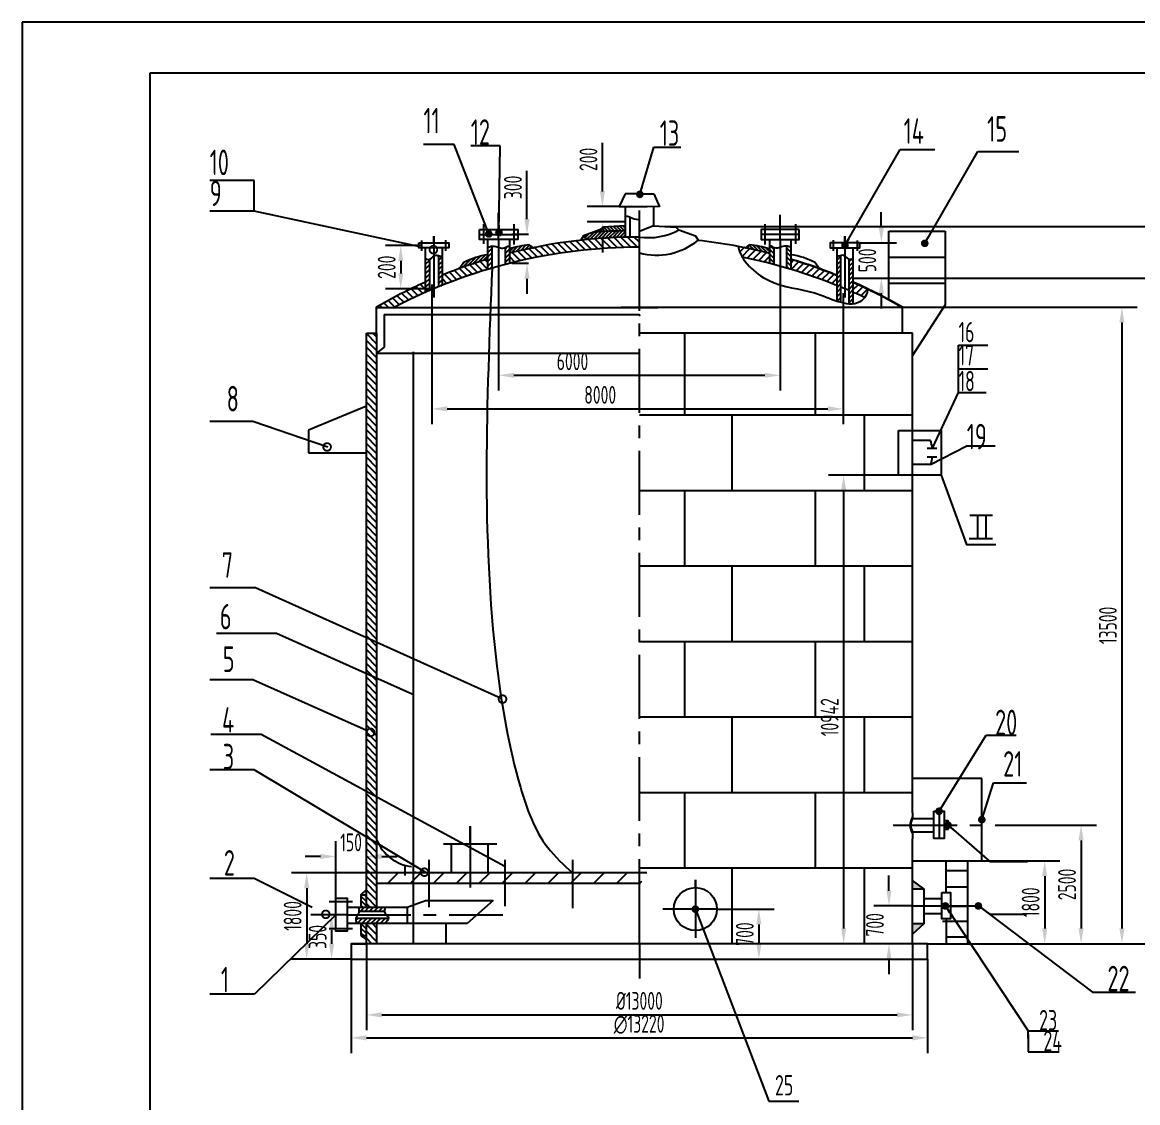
# Model space of a CAD drawing. Extents: x 0 to 594, y 0 to 420.
# Drawn here: x 0 to 218.6, y 208.2 to 420 of the extents above; entities that cross this region are included whole.
import ezdxf

# ---------------------------------------------------------------- set-up
doc = ezdxf.new("R2010")
doc.units = 0
doc.header["$LTSCALE"] = 10
doc.linetypes.add('G', pattern=[2, 1.25, -0.25, 0.25, -0.25])
doc.linetypes.add('J', pattern=[2, 1.25, -0.25, 0.25, -0.25])
doc.layers.get('0').update_dxf_attribs({"linetype": 'CONTINUOUS'})
doc.layers.get('DEFPOINTS').update_dxf_attribs({"linetype": 'CONTINUOUS'})
for name, color, linetype in [('01', 7, 'CONTINUOUS'), ('02', 1, 'CONTINUOUS'), ('05', 4, 'G'), ('06', 14, 'J'), ('08', 1, 'CONTINUOUS'), ('10', 1, 'CONTINUOUS'), ('11', 3, 'CONTINUOUS')]:
    doc.layers.add(name, color=color, linetype=linetype)
doc.styles.get("Standard").update_dxf_attribs({"font": 'isocp.shx', "width": 0.707, "bigfont": 'intecad.shx'})
doc.dimstyles.new('INTE', dxfattribs={"dimtxt": 3.5, "dimasz": 3, "dimexe": 3, "dimexo": 0, "dimgap": 1, "dimtad": 2, "dimdec": 1, "dimdsep": 46, "dimlunit": 6, "dimtxsty": 'Standard', "dimcen": 0, "dimclrd": 1, "dimclre": 1, "dimclrt": 3, "dimaunit": 1, "dimadec": 0, "dimazin": 0, "dimtfac": 1, "dimtdec": 4, "dimtofl": 0, "dimtmove": 0, "dimatfit": 1, "dimfxl": 0, "dimtzin": 0, "dimarcsym": 0})
doc.dimstyles.new('INTE$0', dxfattribs={"dimtxt": 3.5, "dimasz": 3, "dimexe": 3, "dimexo": 0, "dimgap": 1, "dimtad": 1, "dimdec": 1, "dimdsep": 46, "dimlunit": 6, "dimtxsty": 'Standard', "dimcen": 0, "dimclrd": 1, "dimclre": 1, "dimclrt": 3, "dimaunit": 1, "dimadec": 0, "dimazin": 0, "dimtfac": 1, "dimtdec": 4, "dimtofl": 0, "dimtmove": 0, "dimatfit": 1, "dimfxl": 0, "dimtzin": 0, "dimarcsym": 0})
doc.dimstyles.new('INTE$7', dxfattribs={"dimtxt": 3.5, "dimasz": 1.5, "dimexe": 3, "dimexo": 0, "dimgap": 1, "dimtad": 2, "dimtoh": 1, "dimdec": 1, "dimdsep": 46, "dimlunit": 6, "dimtxsty": 'Standard', "dimblk1": 'DOT', "dimblk2": 'DOT', "dimsah": 1, "dimcen": 0, "dimclrd": 1, "dimclre": 1, "dimclrt": 3, "dimaunit": 1, "dimadec": 0, "dimazin": 0, "dimtfac": 1, "dimtdec": 4, "dimtmove": 0, "dimatfit": 1, "dimldrblk": 'DOT', "dimfxl": 0, "dimtzin": 0, "dimarcsym": 0})
pattern_1 = [(135, (0, -10), (-0.6735192, -0.6735192), [])]
pattern_2 = [(45, (0, -10), (-0.3367596, 0.3367596), [])]
pattern_3 = [(45, (0, -10), (-0.4490128, 0.4490128), [])]

# ---------------------------------------------------------------- blocks, each defined once
blk = doc.blocks.new('*U1')
at = {"layer": '01'}
for points in [[(584, 410), (25, 410)], [(25, 410), (25, 10)]]:
    blk.add_lwpolyline(points, dxfattribs=at)
at = {"layer": '02'}
for points in [[(594, 420), (0, 420)], [(0, 420), (0, 0)]]:
    blk.add_lwpolyline(points, dxfattribs=at)
blk = doc.blocks.new('*D2')
at = {"layer": '01', "color": 1, "lineweight": -2}
for p, q in [((171.71, 331.24), (157.99, 331.24)), ((160.99, 242.37), (160.99, 328.24)), ((174.45, 239.37), (157.99, 239.37))]:
    blk.add_line(p, q, dxfattribs=at)
at = {"layer": '01', "color": 1}
for points in [[(160.49, 328.24), (161.49, 328.24), (160.99, 331.24)], [(160.49, 242.37), (161.49, 242.37), (160.99, 239.37)]]:
    blk.add_solid(points, dxfattribs=at)
at = {"layer": 'DEFPOINTS', "color": 0}
for p in [(160.99, 331.24), (171.71, 331.24), (174.45, 239.37)]:
    blk.add_point(p, dxfattribs=at)
at = {"layer": '01', "color": 3, "insert": (158.24, 283.77), "char_height": 3.5, "attachment_point": 5, "rotation": 90}
blk.add_mtext('10942', dxfattribs=at)
blk = doc.blocks.new('*D3')
at = {"color": 1, "linetype": 'ByBlock'}
for p, q in [((169.87, 249.77), (169.87, 252.77)), ((172.31, 246.77), (166.87, 246.77)), ((174.45, 239.37), (166.87, 239.37)), ((169.87, 236.37), (169.87, 233.37))]:
    blk.add_line(p, q, dxfattribs=at)
for points in [[(169.37, 249.77), (170.37, 249.77), (169.87, 246.77)], [(169.37, 236.37), (170.37, 236.37), (169.87, 239.37)]]:
    blk.add_solid(points, dxfattribs=at)
at = {"layer": 'DEFPOINTS', "color": 0, "linetype": 'ByBlock'}
for p in [(172.31, 246.77), (169.87, 239.37), (174.45, 239.37)]:
    blk.add_point(p, dxfattribs=at)
at = {"color": 3, "linetype": 'ByBlock', "insert": (167.12, 243.07), "char_height": 3.5, "attachment_point": 5, "rotation": 90}
blk.add_mtext('700', dxfattribs=at)
blk = doc.blocks.new('*D4')
at = {"color": 1, "linetype": 'ByBlock'}
for p, q in [((69.45, 253.25), (52.74, 253.25)), ((55.74, 250.25), (55.74, 239.37)), ((64.45, 236.37), (52.74, 236.37))]:
    blk.add_line(p, q, dxfattribs=at)
for points in [[(55.24, 250.25), (56.24, 250.25), (55.74, 253.25)], [(55.24, 239.37), (56.24, 239.37), (55.74, 236.37)]]:
    blk.add_solid(points, dxfattribs=at)
at = {"layer": 'DEFPOINTS', "color": 0, "linetype": 'ByBlock'}
for p in [(69.45, 253.25), (55.74, 236.37), (64.45, 236.37)]:
    blk.add_point(p, dxfattribs=at)
at = {"color": 3, "linetype": 'ByBlock', "insert": (52.99, 244.81), "char_height": 3.5, "attachment_point": 5, "rotation": 90}
blk.add_mtext('1800', dxfattribs=at)
blk = doc.blocks.new('*D5')
at = {"color": 1, "linetype": 'ByBlock'}
for p, q in [((61.42, 248.3), (61.42, 259.48)), ((67.45, 248.97), (67.45, 259.48)), ((58.42, 256.48), (55.42, 256.48)), ((70.45, 256.48), (73.45, 256.48))]:
    blk.add_line(p, q, dxfattribs=at)
for points in [[(58.42, 256.98), (58.42, 255.98), (61.42, 256.48)], [(70.45, 256.98), (70.45, 255.98), (67.45, 256.48)]]:
    blk.add_solid(points, dxfattribs=at)
at = {"layer": 'DEFPOINTS', "color": 0, "linetype": 'ByBlock'}
for p in [(61.42, 256.48), (61.42, 248.3), (67.45, 248.97)]:
    blk.add_point(p, dxfattribs=at)
at = {"color": 3, "linetype": 'ByBlock', "insert": (64.44, 259.23), "char_height": 3.5, "attachment_point": 5}
blk.add_mtext('150', dxfattribs=at)
blk = doc.blocks.new('*D6')
at = {"color": 1, "linetype": 'ByBlock'}
for p, q in [((113.71, 386.86), (113.71, 396.38)), ((117.01, 383.86), (110.71, 383.86)), ((118.19, 380.86), (110.71, 380.86)), ((113.71, 377.86), (113.71, 374.86))]:
    blk.add_line(p, q, dxfattribs=at)
for points in [[(113.21, 386.86), (114.21, 386.86), (113.71, 383.86)], [(113.21, 377.86), (114.21, 377.86), (113.71, 380.86)]]:
    blk.add_solid(points, dxfattribs=at)
at = {"layer": 'DEFPOINTS', "color": 0, "linetype": 'ByBlock'}
for p in [(113.71, 383.86), (117.01, 383.86), (118.19, 380.86)]:
    blk.add_point(p, dxfattribs=at)
at = {"color": 3, "linetype": 'ByBlock', "insert": (110.96, 393.12), "char_height": 3.5, "attachment_point": 5, "rotation": 90}
blk.add_mtext('200', dxfattribs=at)
blk = doc.blocks.new('*D7')
at = {"color": 1, "linetype": 'ByBlock'}
for p, q in [((78.27, 376.23), (71.17, 376.23)), ((74.17, 373.23), (74.17, 370.76)), ((80.66, 367.76), (71.17, 367.76))]:
    blk.add_line(p, q, dxfattribs=at)
for points in [[(73.67, 373.23), (74.67, 373.23), (74.17, 376.23)], [(73.67, 370.76), (74.67, 370.76), (74.17, 367.76)]]:
    blk.add_solid(points, dxfattribs=at)
at = {"layer": 'DEFPOINTS', "color": 0, "linetype": 'ByBlock'}
for p in [(78.27, 376.23), (74.17, 367.76), (80.66, 367.76)]:
    blk.add_point(p, dxfattribs=at)
at = {"color": 3, "linetype": 'ByBlock', "insert": (71.42, 371.99), "char_height": 3.5, "attachment_point": 5, "rotation": 90}
blk.add_mtext('200', dxfattribs=at)
blk = doc.blocks.new('_DOT')
at = {"color": 0, "linetype": 'ByBlock'}
blk.add_line((-0.5, 0), (-1, 0), dxfattribs=at)
at = {"color": 0, "linetype": 'ByBlock', "const_width": 0.5}
blk.add_lwpolyline([(-0.25, 0, 1), (0.25, 0, 1)], format="xyb", close=True, dxfattribs=at)
blk = doc.blocks.new('_DOTSMALL')
at = {"color": 0, "linetype": 'ByBlock', "const_width": 0.5}
blk.add_lwpolyline([(-0.0625, 0, 1), (0.0625, 0, 1)], format="xyb", close=True, dxfattribs=at)
blk = doc.blocks.new('*D18')
at = {"color": 1, "linetype": 'ByBlock'}
for p, q in [((98.92, 381.41), (98.92, 390.87)), ((99.22, 378.41), (95.92, 378.41)), ((99.22, 372.74), (95.92, 372.74)), ((98.92, 369.74), (98.92, 366.74))]:
    blk.add_line(p, q, dxfattribs=at)
for points in [[(98.42, 381.41), (99.42, 381.41), (98.92, 378.41)], [(98.42, 369.74), (99.42, 369.74), (98.92, 372.74)]]:
    blk.add_solid(points, dxfattribs=at)
at = {"layer": 'DEFPOINTS', "color": 0, "linetype": 'ByBlock'}
for p in [(98.92, 378.41), (99.22, 378.41), (99.22, 372.74)]:
    blk.add_point(p, dxfattribs=at)
at = {"color": 3, "linetype": 'ByBlock', "insert": (96.17, 387.64), "char_height": 3.5, "attachment_point": 5, "rotation": 90}
blk.add_mtext('300', dxfattribs=at)
blk = doc.blocks.new('*D19')
at = {"color": 1, "linetype": 'ByBlock'}
for p, q in [((168.37, 379.79), (168.37, 382.79)), ((164.18, 376.79), (171.37, 376.79)), ((162.87, 369.87), (171.37, 369.87)), ((168.37, 366.87), (168.37, 363.87))]:
    blk.add_line(p, q, dxfattribs=at)
for points in [[(167.87, 379.79), (168.87, 379.79), (168.37, 376.79)], [(167.87, 366.87), (168.87, 366.87), (168.37, 369.87)]]:
    blk.add_solid(points, dxfattribs=at)
at = {"layer": 'DEFPOINTS', "color": 0, "linetype": 'ByBlock'}
for p in [(164.18, 376.79), (162.87, 369.87), (168.37, 369.87)]:
    blk.add_point(p, dxfattribs=at)
at = {"color": 3, "linetype": 'ByBlock', "insert": (165.62, 373.33), "char_height": 3.5, "attachment_point": 5, "rotation": 90}
blk.add_mtext('500', dxfattribs=at)
blk = doc.blocks.new('*D20')
at = {"layer": '08', "color": 1, "lineweight": -2}
for p, q in [((93.36, 372.18), (93.36, 347.8)), ((148.55, 372.12), (148.55, 347.8)), ((96.36, 350.8), (145.55, 350.8))]:
    blk.add_line(p, q, dxfattribs=at)
at = {"layer": '08', "color": 1}
for points in [[(96.36, 351.3), (96.36, 350.3), (93.36, 350.8)], [(145.55, 351.3), (145.55, 350.3), (148.55, 350.8)]]:
    blk.add_solid(points, dxfattribs=at)
at = {"layer": 'DEFPOINTS', "color": 0}
for p in [(93.36, 372.18), (148.55, 372.12), (148.55, 350.8)]:
    blk.add_point(p, dxfattribs=at)
at = {"layer": '08', "color": 3, "insert": (107.84, 353.55), "char_height": 3.5, "attachment_point": 5}
blk.add_mtext('6000   ', dxfattribs=at)
blk = doc.blocks.new('*D21')
at = {"layer": '08', "color": 1, "lineweight": -2}
for p, q in [((80.29, 368.58), (80.29, 341.22)), ((160.88, 366.88), (160.88, 341.22)), ((83.29, 344.22), (157.88, 344.22))]:
    blk.add_line(p, q, dxfattribs=at)
at = {"layer": '08', "color": 1}
for points in [[(83.29, 344.72), (83.29, 343.72), (80.29, 344.22)], [(157.88, 344.72), (157.88, 343.72), (160.88, 344.22)]]:
    blk.add_solid(points, dxfattribs=at)
at = {"layer": 'DEFPOINTS', "color": 0}
for p in [(80.29, 368.58), (160.88, 366.88), (160.88, 344.22)]:
    blk.add_point(p, dxfattribs=at)
at = {"layer": '08', "color": 3, "insert": (113.27, 346.97), "char_height": 3.5, "attachment_point": 5}
blk.add_mtext('8000', dxfattribs=at)
blk = doc.blocks.new('*D22')
at = {"color": 1, "linetype": 'ByBlock'}
for p, q in [((137.55, 246.15), (147.37, 246.15)), ((144.37, 243.15), (144.37, 239.37)), ((137.55, 236.37), (147.37, 236.37))]:
    blk.add_line(p, q, dxfattribs=at)
for points in [[(143.87, 243.15), (144.87, 243.15), (144.37, 246.15)], [(143.87, 239.37), (144.87, 239.37), (144.37, 236.37)]]:
    blk.add_solid(points, dxfattribs=at)
at = {"layer": 'DEFPOINTS', "color": 0, "linetype": 'ByBlock'}
for p in [(137.55, 246.15), (137.55, 236.37), (144.37, 236.37)]:
    blk.add_point(p, dxfattribs=at)
at = {"color": 3, "linetype": 'ByBlock', "insert": (141.62, 241.26), "char_height": 3.5, "attachment_point": 5, "rotation": 90}
blk.add_mtext('700', dxfattribs=at)
blk = doc.blocks.new('*D23')
at = {"color": 1, "linetype": 'ByBlock'}
for p, q in [((188.07, 255.61), (203.39, 255.61)), ((200.39, 252.61), (200.39, 242.37)), ((188.07, 239.37), (203.39, 239.37))]:
    blk.add_line(p, q, dxfattribs=at)
for points in [[(199.89, 252.61), (200.89, 252.61), (200.39, 255.61)], [(199.89, 242.37), (200.89, 242.37), (200.39, 239.37)]]:
    blk.add_solid(points, dxfattribs=at)
at = {"layer": 'DEFPOINTS', "color": 0, "linetype": 'ByBlock'}
for p in [(188.07, 255.61), (188.07, 239.37), (200.39, 239.37)]:
    blk.add_point(p, dxfattribs=at)
at = {"color": 3, "linetype": 'ByBlock', "insert": (197.64, 247.49), "char_height": 3.5, "attachment_point": 5, "rotation": 90}
blk.add_mtext('1800', dxfattribs=at)
blk = doc.blocks.new('*D24')
at = {"color": 1, "linetype": 'ByBlock'}
for p, q in [((192.16, 262.61), (210.52, 262.61)), ((207.52, 259.61), (207.52, 242.37)), ((199.89, 239.37), (210.52, 239.37))]:
    blk.add_line(p, q, dxfattribs=at)
for points in [[(207.02, 259.61), (208.02, 259.61), (207.52, 262.61)], [(207.02, 242.37), (208.02, 242.37), (207.52, 239.37)]]:
    blk.add_solid(points, dxfattribs=at)
at = {"layer": 'DEFPOINTS', "color": 0, "linetype": 'ByBlock'}
for p in [(192.16, 262.61), (199.89, 239.37), (207.52, 239.37)]:
    blk.add_point(p, dxfattribs=at)
at = {"color": 3, "linetype": 'ByBlock', "insert": (204.77, 250.99), "char_height": 3.5, "attachment_point": 5, "rotation": 90}
blk.add_mtext('2500', dxfattribs=at)
blk = doc.blocks.new('*D25')
at = {"layer": '08', "color": 1, "lineweight": -2}
for p, q in [((125.92, 379.97), (235.8, 379.97)), ((232.8, 376.97), (232.8, 242.37)), ((210.27, 239.37), (235.8, 239.37))]:
    blk.add_line(p, q, dxfattribs=at)
at = {"layer": '08', "color": 1}
for points in [[(232.3, 376.97), (233.3, 376.97), (232.8, 379.97)], [(232.3, 242.37), (233.3, 242.37), (232.8, 239.37)]]:
    blk.add_solid(points, dxfattribs=at)
at = {"layer": 'DEFPOINTS', "color": 0}
for p in [(125.92, 379.97), (210.27, 239.37), (232.8, 239.37)]:
    blk.add_point(p, dxfattribs=at)
at = {"layer": '08', "color": 3, "insert": (230.05, 309.67), "char_height": 3.5, "attachment_point": 5, "rotation": 90}
blk.add_mtext('14050', dxfattribs=at)
blk = doc.blocks.new('*D26')
at = {"layer": '08', "color": 1, "lineweight": -2}
for p, q in [((168.37, 369.87), (227.71, 369.87)), ((224.71, 366.87), (224.71, 242.37)), ((207.52, 239.37), (227.71, 239.37))]:
    blk.add_line(p, q, dxfattribs=at)
at = {"layer": '08', "color": 1}
for points in [[(224.21, 366.87), (225.21, 366.87), (224.71, 369.87)], [(224.21, 242.37), (225.21, 242.37), (224.71, 239.37)]]:
    blk.add_solid(points, dxfattribs=at)
at = {"layer": 'DEFPOINTS', "color": 0}
for p in [(168.37, 369.87), (207.52, 239.37), (224.71, 239.37)]:
    blk.add_point(p, dxfattribs=at)
at = {"layer": '08', "color": 3, "insert": (221.96, 304.62), "char_height": 3.5, "attachment_point": 5, "rotation": 90}
blk.add_mtext('13870', dxfattribs=at)
blk = doc.blocks.new('*D27')
at = {"color": 1, "linetype": 'ByBlock'}
for p, q in [((61.42, 245.03), (57.63, 245.03)), ((60.63, 242.03), (60.63, 239.37)), ((61.42, 236.37), (57.63, 236.37))]:
    blk.add_line(p, q, dxfattribs=at)
for points in [[(60.13, 242.03), (61.13, 242.03), (60.63, 245.03)], [(60.13, 239.37), (61.13, 239.37), (60.63, 236.37)]]:
    blk.add_solid(points, dxfattribs=at)
at = {"layer": 'DEFPOINTS', "color": 0, "linetype": 'ByBlock'}
for p in [(61.42, 245.03), (60.63, 236.37), (61.42, 236.37)]:
    blk.add_point(p, dxfattribs=at)
at = {"color": 3, "linetype": 'ByBlock', "insert": (57.88, 240.7), "char_height": 3.5, "attachment_point": 5, "rotation": 90}
blk.add_mtext('350', dxfattribs=at)

msp = doc.modelspace()

# ---------------------------------------------------------------- hatches: boundary and pattern name
at = {"layer": '01'}
h = msp.add_hatch(dxfattribs=at)
h.set_pattern_fill('U', color=256, scale=3, angle=45, style=0, pattern_type=0)
h.set_pattern_definition([(45, (0, -10), (-2.12132, 2.12132), [])])
h.paths.add_polyline_path([(113.2, 379.31), (111.74, 378.79, -0.011739), (113.99, 378.99), (113.7, 379.75)])
h.paths.add_polyline_path([(110.03, 378.19), (109.99, 378.17), (109.48, 377.28, -0.002606), (110.55, 377.39)])
h = msp.add_hatch(color=256, dxfattribs=at)
h.paths.add_polyline_path([(113.7, 379.75), (113.2, 379.31), (111.74, 378.79, -0.011739), (113.99, 378.99)])
h.paths.add_polyline_path([(110.03, 378.19), (109.99, 378.17), (109.48, 377.28, -0.002606), (110.55, 377.39)])
h = msp.add_hatch(color=256, dxfattribs=at)
h.paths.add_polyline_path([(176.73, 250.16), (174.45, 251.78), (174.45, 250.16)])
h.paths.add_polyline_path([(176.73, 243.3), (174.45, 243.3), (174.45, 241.26)])
h = msp.add_hatch(color=256, dxfattribs=at)
h.paths.add_polyline_path([(67.45, 250), (66.37, 248.97), (67.45, 248.97)])
h.paths.add_polyline_path([(67.45, 247.67), (67.45, 246.53), (68.53, 246.53)])
h.paths.add_polyline_path([(68.4, 243.32), (67.45, 243.32), (67.45, 242.27)])
h.paths.add_polyline_path([(67.45, 240.99), (66.37, 240.99), (67.45, 240.25)])
at = {"layer": '02'}
h = msp.add_hatch(dxfattribs=at)
h.set_pattern_fill('ANSI31', color=256, scale=0.15, style=0)
h.set_pattern_definition(pattern_2)
h.paths.add_polyline_path([(110.03, 378.19), (110.55, 377.39, -0.018538), (118.19, 377.87), (118.19, 379.08, 0.033591), (111.74, 378.79)])
h.paths.add_polyline_path([(86.52, 372.94), (85.69, 371.73, -0.014161), (91.24, 373.57), (91.24, 374.45, 0.072825)])
h = msp.add_hatch(dxfattribs=at)
h.set_pattern_fill('ANSI31', color=256, scale=0.15, angle=90, style=0)
h.set_pattern_definition([(135, (0, -10), (-0.3367596, -0.3367596), [])])
h.paths.add_polyline_path([(113.78, 379.82), (113.7, 379.75), (113.99, 378.99, -0.021844), (118.19, 379.08), (118.19, 380.12)])
h = msp.add_hatch(dxfattribs=at)
h.set_pattern_fill('ANSI31', color=256, scale=0.3, angle=90, style=0)
h.set_pattern_definition(pattern_1)
h.paths.add_polyline_path([(95.47, 374.74), (95.47, 372.74, -0.06243), (120.95, 375.91), (120.95, 377.9, -0.000269), (120.94, 377.91, 0.062398)])
h.paths.add_polyline_path([(82.29, 370.43), (82.29, 368.43, -0.022984), (91.24, 371.57), (91.24, 373.57, 0.022984)])
h.paths.add_polyline_path([(79.03, 367.06), (79.03, 369.06, 0.026028), (69.45, 364.2), (69.45, 364.09), (72.89, 364.09, -0.016536)])
h = msp.add_hatch(dxfattribs=at)
h.set_pattern_fill('ANSI31', color=256, scale=0.2, style=0)
h.set_pattern_definition(pattern_3)
edge = h.paths.add_edge_path()
edge.add_spline(control_points=[(79.86, 373.54), (79.76, 373.5), (79.51, 373.47), (79.2, 373.6), (79.03, 373.69)], knot_values=[1.402726, 1.402726, 1.402726, 1.402726, 1.722307, 2.106602, 2.106602, 2.106602, 2.106602], degree=3, periodic=0)
edge.add_line((79.03, 373.69), (79.03, 367.06))
edge.add_arc((120.85, 272.68), 103.23, 113.399, 113.8997, ccw=False)
edge.add_line((79.86, 367.42), (79.86, 373.54))
edge = h.paths.add_edge_path()
edge.add_arc((120.85, 272.68), 103.23, 111.938, 112.3816, ccw=False)
edge.add_line((82.29, 368.43), (82.29, 374.15))
edge.add_spline(control_points=[(82.29, 374.15), (82.19, 374.15), (81.94, 374.18), (81.69, 374.24), (81.55, 374.27)], knot_values=[4.043234, 4.043234, 4.043234, 4.043234, 4.335327, 4.755927, 4.755927, 4.755927, 4.755927], degree=3, periodic=0)
edge.add_line((81.55, 374.27), (81.55, 368.13))
edge = h.paths.add_edge_path()
edge.add_arc((120.85, 272.68), 103.23, 106.1794, 106.6714, ccw=False)
edge.add_line((92.09, 371.82), (92.09, 376.11))
edge.add_spline(control_points=[(92.09, 376.11), (92.03, 376.1), (91.76, 376.07), (91.46, 375.97), (91.24, 375.93)], knot_values=[0.81174, 0.81174, 0.81174, 0.81174, 0.988137, 1.569133, 1.569133, 1.569133, 1.569133], degree=3, periodic=0)
edge.add_line((91.24, 375.93), (91.24, 371.57))
edge = h.paths.add_edge_path()
edge.add_arc((120.85, 272.68), 103.23, 104.2343, 104.7212, ccw=False)
edge.add_line((95.47, 372.74), (95.47, 376.12))
edge.add_spline(control_points=[(95.47, 376.12), (95.36, 376.12), (95.06, 376.1), (94.79, 375.95), (94.62, 375.87)], knot_values=[4.185908, 4.185908, 4.185908, 4.185908, 4.537247, 5.081587, 5.081587, 5.081587, 5.081587], degree=3, periodic=0)
edge.add_line((94.62, 375.87), (94.62, 372.52))
h = msp.add_hatch(dxfattribs=at)
h.set_pattern_fill('ANSI31', color=256, scale=0.15, style=0)
h.set_pattern_definition(pattern_2)
h.paths.add_polyline_path([(95.47, 375.6), (95.47, 374.74, -0.01152), (100.11, 375.8), (99.36, 376.36, 0.052549)])
h = msp.add_hatch(dxfattribs=at)
h.set_pattern_fill('ANSI31', color=256, scale=0.15, style=0)
h.set_pattern_definition([(135, (241.9065, -10), (0.3367596, 0.3367596), [])])
h.paths.add_polyline_path([(142.54, 376.36), (141.8, 375.8, -0.01152), (146.43, 374.74), (146.43, 375.6, 0.052549)])
h = msp.add_hatch(dxfattribs=at)
h.set_pattern_fill('ANSI31', color=256, scale=0.2, style=0)
edge = h.paths.add_edge_path()
edge.add_line((160.36, 374.18), (160.28, 374.26))
edge.add_spline(control_points=[(160.28, 374.26), (160.16, 374.23), (159.94, 374.18), (159.72, 374.15), (159.62, 374.15)], knot_values=[4.115689, 4.115689, 4.115689, 4.115689, 4.463834, 4.755927, 4.755927, 4.755927, 4.755927], degree=3, periodic=0)
edge.add_line((159.62, 374.15), (159.62, 365.38))
edge.add_spline(control_points=[(159.62, 365.38), (159.72, 365.35), (159.97, 365.27), (160.22, 365.19), (160.36, 365.15)], knot_values=[24.256368, 24.256368, 24.256368, 24.256368, 24.578671, 25.000027, 25.000027, 25.000027, 25.000027], degree=3, periodic=0)
edge.add_line((160.36, 365.15), (160.36, 374.18))
edge = h.paths.add_edge_path()
edge.add_line((162.87, 373.46), (162.72, 373.62))
edge.add_spline(control_points=[(162.87, 373.69), (162.7, 373.6), (162.39, 373.47), (162.15, 373.5), (162.05, 373.54)], knot_values=[1.402726, 1.402726, 1.402726, 1.402726, 1.787021, 2.106602, 2.106602, 2.106602, 2.106602], degree=3, periodic=0)
edge.add_line((162.05, 373.54), (162.05, 364.83))
edge.add_spline(control_points=[(162.05, 364.83), (162.33, 364.82), (162.6, 364.82), (162.87, 364.85)], knot_values=[26.65685, 26.65685, 26.65685, 26.65685, 27.474188, 27.474188, 27.474188, 27.474188], degree=3, periodic=0)
edge.add_line((162.87, 364.85), (162.87, 373.46))
h = msp.add_hatch(dxfattribs=at)
h.set_pattern_fill('ANSI31', color=256, scale=0.3, angle=90, style=0)
h.set_pattern_definition(pattern_1)
h.paths.add_polyline_path([(69.45, 359.09), (67.45, 359.09), (67.45, 246.53), (69.45, 246.53)])
h.paths.add_polyline_path([(69.45, 243.32), (67.45, 243.32), (67.45, 239.37), (69.45, 239.37)])
h = msp.add_hatch(dxfattribs=at)
h.set_pattern_fill('ANSI31', color=256, style=0)
edge = h.paths.add_edge_path()
edge.add_line((122.42, 253.25), (69.45, 253.25))
edge.add_line((69.7, 251.22), (121.16, 251.22))
h = msp.add_hatch(dxfattribs=at)
h.set_pattern_fill('ANSI31', color=256, scale=0.2, angle=90, style=0)
h.set_pattern_definition([(135, (0, -10), (-0.4490128, -0.4490128), [])])
h.paths.add_polyline_path([(67.45, 243.32), (66.37, 243.32), (66.37, 240.99), (67.45, 240.99)])
h.paths.add_polyline_path([(66.37, 246.53), (67.45, 246.53), (67.45, 248.97), (66.37, 248.97)])
h = msp.add_hatch(dxfattribs=at)
h.set_pattern_fill('ANSI31', color=256, scale=0.2, style=0)
h.set_pattern_definition(pattern_3)
edge = h.paths.add_edge_path()
edge.add_spline(control_points=[(71, 245.76), (70.99, 246), (71.06, 246.27), (71.15, 246.53)], knot_values=[1.409907, 1.409907, 1.409907, 1.409907, 2.180031, 2.180031, 2.180031, 2.180031], degree=3, periodic=0)
edge.add_line((71.15, 246.53), (65.86, 246.53))
edge.add_spline(control_points=[(65.86, 246.53), (65.94, 246.27), (65.98, 246.01), (65.96, 245.76)], knot_values=[1.177139, 1.177139, 1.177139, 1.177139, 1.971005, 1.971005, 1.971005, 1.971005], degree=3, periodic=0)
edge.add_line((65.96, 245.76), (71, 245.76))
edge = h.paths.add_edge_path()
edge.add_spline(control_points=[(71.16, 243.32), (71.27, 243.64), (71.71, 244), (71.79, 244.32)], knot_values=[3.907525, 3.907525, 3.907525, 3.907525, 5.033477, 5.033477, 5.033477, 5.033477], degree=3, periodic=0)
edge.add_line((71.79, 244.32), (65.38, 244.32))
edge.add_spline(control_points=[(65.38, 244.32), (65.34, 244), (65.41, 243.65), (65.53, 243.32)], knot_values=[3.584656, 3.584656, 3.584656, 3.584656, 4.562081, 4.562081, 4.562081, 4.562081], degree=3, periodic=0)
edge.add_line((65.53, 243.32), (71.16, 243.32))

# ---------------------------------------------------------------- linework, layer by layer
at = {"color": 1}
for p, q in [((183.51, 347.41), (183.51, 356.74)), ((178.42, 336.53), (183.51, 347.41))]:
    msp.add_line(p, q, dxfattribs=at)
msp.add_line((75.46, 246.53), (75.46, 243.32))
at = {"color": 0, "linetype": 'ByBlock'}
msp.add_line((197.17, 221.55), (197.17, 220.8), dxfattribs=at)
at = {"color": 1}
for points in [[(178.04, 333.29), (185.12, 336.99), (190.7, 336.99)], [(180.09, 331.24), (185.07, 317.66), (190.79, 317.66)]]:
    msp.add_lwpolyline(points, dxfattribs=at)
msp.add_open_spline([(118.19, 381.98), (118.65, 382.16), (119.56, 381.48), (120.52, 381.31), (120.95, 381.39)], degree=3, knots=[0, 0, 0, 0, 1.471646, 2.826501, 2.826501, 2.826501, 2.826501])
msp.add_spline([(92.09, 371.82), (93.02, 293.81), (97.62, 270.09), (102.98, 258.23), (107.86, 253.25)], degree=3)
at = {"layer": '01'}
for p, q in [((118.15, 386.38), (117.01, 383.86)), ((120.95, 386.38), (118.15, 386.38)), ((120.95, 386.38), (123.76, 386.37)), ((123.76, 386.37), (124.89, 383.84)), ((117.01, 383.86), (122.49, 383.86)), ((118.19, 383.85), (118.19, 377.87)), ((124.89, 383.84), (119.41, 383.86)), ((123.72, 383.85), (123.72, 380.12)), ((119.1, 381.84), (119.1, 377.89)), ((89.61, 378.41), (97.1, 378.41)), ((113.2, 379.31), (109.99, 378.17)), ((113.78, 379.82), (113.2, 379.31)), ((113.7, 379.75), (113.99, 378.99)), ((118.19, 380.12), (113.78, 379.82)), ((123.72, 380.12), (120.95, 378.99)), ((123.72, 380.12), (128.12, 379.82)), ((123.72, 380.12), (128.12, 379.82)), ((128.12, 379.82), (128.71, 379.31)), ((128.12, 379.82), (128.71, 379.31)), ((128.71, 379.31), (131.92, 378.17)), ((128.71, 379.31), (131.92, 378.17)), ((152.29, 378.41), (144.81, 378.41)), ((169.87, 365.46), (169.87, 379.08)), ((169.87, 379.08), (180.86, 379.08)), ((180.86, 379.08), (180.86, 364.59)), ((109.99, 378.17), (109.47, 377.26)), ((110.03, 378.19), (110.55, 377.39)), ((131.92, 378.17), (132.44, 377.26)), ((131.92, 378.17), (132.44, 377.26)), ((140.3, 376.02), (140.36, 376.08)), ((150.67, 375.79), (150.49, 375.97)), ((160.36, 374.18), (160.28, 374.26)), ((169.87, 373.95), (180.86, 373.95)), ((86.52, 372.94), (85.69, 371.73)), ((150.67, 372.92), (151.17, 373.42)), ((155.38, 372.94), (156.22, 371.73)), ((162.87, 373.46), (162.72, 373.62)), ((162.87, 368.96), (162.94, 369.03)), ((169.87, 368.83), (180.86, 368.83)), ((69.45, 359.09), (69.45, 364.2)), ((69.45, 364.09), (124.56, 364.09)), ((172.45, 364.09), (117.35, 364.09)), ((171.47, 364.09), (171.9, 364.52)), ((172.45, 364.09), (172.45, 359.09)), ((180.86, 364.59), (174.45, 354.65)), ((70.9, 362.72), (120.95, 362.72)), ((70.9, 362.72), (70.9, 356.3)), ((67.45, 359.09), (69.45, 359.09)), ((67.45, 246.53), (67.45, 359.09)), ((69.45, 359.09), (69.45, 246.53)), ((172.45, 359.09), (120.95, 359.09)), ((129.82, 359.09), (129.82, 342.97)), ((155.38, 359.09), (155.38, 342.97)), ((174.45, 359.09), (172.45, 359.09)), ((174.45, 265.05), (174.45, 359.09)), ((174.45, 342.97), (174.45, 357.77)), ((70.9, 356.3), (69.45, 355.17)), ((69.45, 355.17), (120.95, 355.17)), ((76.61, 355.41), (76.61, 239.37)), ((67.45, 344.73), (56.09, 340.03)), ((174.45, 342.97), (120.95, 342.97)), ((139.04, 342.97), (139.04, 328.17)), ((165.02, 342.97), (165.02, 328.17)), ((174.45, 328.17), (174.45, 342.97)), ((56.09, 340.03), (56.09, 335.63)), ((56.09, 335.63), (67.45, 335.63)), ((177.35, 336.53), (179.23, 336.53)), ((177.35, 334.83), (179.23, 334.83)), ((174.45, 328.17), (120.95, 328.17)), ((129.82, 328.17), (129.82, 313.37)), ((155.38, 328.17), (155.38, 313.37)), ((174.45, 313.37), (174.45, 328.17)), ((174.45, 313.37), (120.95, 313.37)), ((139.04, 313.37), (139.04, 298.57)), ((165.02, 313.37), (165.02, 298.57)), ((174.45, 298.57), (174.45, 313.37)), ((174.45, 298.57), (120.95, 298.57)), ((129.82, 298.57), (129.82, 283.77)), ((155.38, 298.57), (155.38, 283.77)), ((174.45, 283.77), (174.45, 298.57)), ((174.45, 283.77), (120.95, 283.77)), ((139.04, 283.77), (139.04, 268.97)), ((165.02, 283.77), (165.02, 268.97)), ((174.45, 268.97), (174.45, 283.77)), ((188.07, 271.76), (174.45, 271.76)), ((188.07, 255.61), (188.07, 271.76)), ((174.45, 268.97), (120.95, 268.97)), ((129.82, 268.97), (129.82, 254.17)), ((155.38, 268.97), (155.38, 254.17)), ((174.45, 265.05), (174.45, 268.97)), ((174.45, 265.05), (174.47, 265.01)), ((174.45, 265.05), (174.45, 264.22)), ((179.69, 265.34), (179.69, 260.02)), ((174.45, 263.95), (178.69, 263.95)), ((174.45, 261.29), (178.69, 261.29)), ((174.45, 260.93), (174.45, 259.93)), ((82.55, 258.94), (92.99, 258.94)), ((84.07, 258.94), (84.07, 253.25)), ((91.26, 258.94), (91.26, 253.25)), ((174.45, 243.47), (174.45, 259.93)), ((174.45, 254.17), (174.45, 259.93)), ((79.7, 255.82), (79.7, 246.51)), ((94.57, 255.82), (94.57, 246.71)), ((107.86, 255.82), (107.86, 246.32)), ((75.07, 252.75), (75.07, 254.73)), ((174.45, 254.17), (120.95, 254.17)), ((139.04, 254.17), (139.04, 239.37)), ((165.02, 254.17), (165.02, 239.37)), ((174.45, 255.61), (188.07, 255.61)), ((174.45, 239.37), (174.45, 254.17)), ((181.07, 249.44), (181.07, 255.61)), ((181.07, 253.73), (185.29, 253.73)), ((185.29, 255.61), (185.29, 239.37)), ((122.42, 253.25), (69.45, 253.25)), ((76.72, 253.1), (76.84, 253.52)), ((76.84, 253.52), (77.11, 253.25)), ((77.11, 253.25), (77.11, 253.25)), ((176.73, 250.16), (174.45, 251.78)), ((66.37, 248.97), (67.45, 250)), ((69.7, 251.22), (121.16, 251.22)), ((121.16, 251.22), (120.93, 251.22)), ((181.07, 250.55), (185.29, 250.55)), ((66.37, 248.97), (66.37, 246.53)), ((66.37, 248.97), (67.45, 248.97)), ((75.44, 246.53), (79.01, 247.86)), ((79.01, 247.86), (92.32, 247.86)), ((92.32, 247.86), (87.22, 243.32)), ((180.23, 246.73), (185.29, 246.73)), ((66.37, 243.32), (66.37, 240.99)), ((67.45, 239.37), (67.45, 243.47)), ((69.45, 243.47), (69.45, 239.37)), ((83, 243.32), (83, 239.37)), ((174.45, 239.37), (174.45, 243.47)), ((176.73, 243.3), (174.45, 241.26)), ((180.37, 243.79), (185.29, 243.79)), ((181.07, 244.27), (181.07, 239.37)), ((66.37, 240.99), (67.45, 240.25)), ((66.37, 240.99), (67.45, 240.99)), ((181.07, 240.74), (185.29, 240.74)), ((64.45, 239.37), (67.45, 239.37)), ((177.45, 239.37), (188.07, 239.37))]:
    msp.add_line(p, q, dxfattribs=at)
at = {"layer": '01', "color": 1}
for p, q in [((45.19, 341.76), (36.73, 341.76)), ((59.87, 336.7), (45.19, 341.76)), ((61.42, 245.03), (45.54, 229.48)), ((45.54, 229.48), (36.73, 229.48))]:
    msp.add_line(p, q, dxfattribs=at)
for points in [[(77.64, 376.06), (45.44, 382.95), (36.73, 382.95)], [(67.45, 281.17), (45.19, 291.07), (36.73, 291.07)], [(79.08, 253.36), (45.44, 273.44), (36.73, 273.44)], [(56.81, 246.47), (45.44, 252.14), (36.73, 252.14)]]:
    msp.add_lwpolyline(points, dxfattribs=at)
at = {"layer": '01'}
for points in [[(89.61, 379.39), (97.1, 379.39), (97.1, 377.44), (89.61, 377.44)], [(152.29, 379.39), (144.81, 379.39), (144.81, 377.44), (152.29, 377.44)], [(77.73, 376.79), (83.59, 376.79), (83.59, 375.81), (77.73, 375.81)], [(164.18, 376.79), (158.32, 376.79), (158.32, 375.81), (164.18, 375.81)], [(178.69, 265.34), (180.69, 265.34), (180.69, 260.02), (178.69, 260.02)], [(180.23, 249.44), (181.92, 249.44), (181.92, 244.27), (180.23, 244.27)], [(61.42, 248.3), (63.65, 248.3), (63.65, 241.85), (61.42, 241.85)], [(64.45, 236.37), (177.45, 236.37), (177.45, 239.37), (64.45, 239.37)]]:
    msp.add_lwpolyline(points, close=True, dxfattribs=at)
for points in [[(91.24, 371.57), (91.24, 377.44)], [(92.09, 371.82), (92.09, 376.11)], [(95.47, 377.44), (95.47, 372.74)], [(146.43, 377.44), (146.43, 372.74)], [(149.82, 371.82), (149.82, 376.11)], [(150.67, 371.57), (150.67, 377.44)], [(79.03, 367.06), (79.03, 375.81)], [(81.55, 374.27), (81.55, 368.13)], [(82.29, 375.81), (82.29, 368.43)], [(94.62, 375.87), (94.62, 372.52)], [(147.28, 375.87), (147.28, 372.52)], [(159.62, 375.81), (159.62, 365.38)], [(160.36, 374.27), (160.36, 365.15)], [(162.87, 364.85), (162.87, 375.81)], [(79.86, 367.42), (79.86, 373.54)], [(162.05, 364.83), (162.05, 373.54)], [(180.69, 263.53), (181.42, 263.53), (181.42, 261.78), (180.69, 261.78)], [(174.45, 250.16), (176.73, 250.16), (176.73, 243.3), (174.45, 243.3)], [(176.73, 248.24), (180.23, 248.24)], [(63.65, 246.53), (75.46, 246.53)], [(65.96, 245.76), (71, 245.76)], [(180.23, 245.23), (176.73, 245.23)], [(87.22, 243.32), (63.65, 243.32)], [(71.79, 244.32), (65.38, 244.32)]]:
    msp.add_lwpolyline(points, dxfattribs=at)
for points in [[(100.11, 375.8), (99.36, 376.36, -0.171306)], [(141.8, 375.8), (142.54, 376.36, 0.171306)]]:
    msp.add_lwpolyline(points, format="xyb", dxfattribs=at)
msp.add_circle((131.93, 246.15), 4.22, dxfattribs=at)
for centre, radius, start, end in [((117.06, 330.94), 48.15, 88.6576, 96.3532), ((122.74, 390.17), 12.39, 261.6674, 298.8176), ((120.85, 274.68), 103.23, 89.9449, 104.2343), ((101.03, 357.51), 18.92, 95.042, 107.0743), ((120.85, 274.68), 103.23, 75.6521, 83.5581), ((140.88, 357.51), 18.92, 72.9257, 84.958), ((120.85, 272.68), 103.23, 89.9449, 117.6892), ((94.04, 357.59), 17.09, 99.5209, 116.1011), ((121.05, 272.68), 103.23, 68.062, 78.7766), ((147.86, 357.59), 17.09, 63.8989, 80.4791), ((120.85, 274.68), 103.23, 106.6714, 111.938), ((121.05, 274.68), 103.23, 68.062, 73.3286), ((120.85, 274.68), 103.23, 67.9433, 73.2136), ((120.85, 274.68), 103.23, 113.8997, 119.8952), ((121.05, 272.68), 103.23, 66.601, 67.6184), ((121.05, 274.68), 103.23, 60.1048, 66.1003), ((120.85, 274.68), 103.23, 60.0093, 65.9798), ((121.05, 272.68), 103.23, 64.7337, 66.1003), ((171.71, 335.59), 6.74, 8.0175, 21.3731), ((171.71, 335.59), 6.74, 339.9801, 353.4474), ((177.37, 262.57), 3.35, 150.5637, 209.4363), ((177.37, 262.62), 3.21, 155.5212, 204.4788), ((174.37, 264.09), 0.159, 303.2938, 56.7062), ((174.21, 261.12), 0.304, 321.8044, 35.1229), ((77.35, 262.92), 8.5, 202.3716, 262.9709)]:
    msp.add_arc(centre, radius, start, end, dxfattribs=at)
for points, knots in [([(91.24, 375.93), (91.46, 375.97), (92.17, 376.2), (93.05, 376.03), (94.18, 375.49), (94.91, 376.09), (95.36, 376.12), (95.47, 376.12)], [0.81174, 0.81174, 0.81174, 0.81174, 1.392736, 2.602182, 3.707697, 4.730248, 5.081587, 5.081587, 5.081587, 5.081587]), ([(79.03, 373.69), (79.2, 373.6), (80.05, 373.24), (80.63, 374.62), (81.7, 374.21), (82.19, 374.15), (82.29, 374.15)], [1.402726, 1.402726, 1.402726, 1.402726, 1.787021, 3.344772, 4.463834, 4.755927, 4.755927, 4.755927, 4.755927]), ([(80.66, 374.16), (80.73, 374.21), (80.99, 374.37), (81.31, 374.32), (81.55, 374.27)], [3.0878813, 3.0878813, 3.0878813, 3.0878813, 3.3447716, 4.043234, 4.043234, 4.043234, 4.043234]), ([(81.55, 374.27), (81.69, 374.24), (81.94, 374.18), (82.19, 374.15), (82.29, 374.15)], [4.043234, 4.043234, 4.043234, 4.043234, 4.463834, 4.7559267, 4.7559267, 4.7559267, 4.7559267]), ([(79.03, 373.69), (79.2, 373.6), (79.51, 373.47), (79.76, 373.5), (79.86, 373.54)], [1.4027263, 1.4027263, 1.4027263, 1.4027263, 1.787021, 2.1066017, 2.1066017, 2.1066017, 2.1066017])]:
    msp.add_open_spline(points, degree=3, knots=knots, dxfattribs=at)
msp.add_open_spline([(79.86, 373.54), (80.17, 373.65), (80.4, 373.97), (80.66, 374.16)], degree=3, dxfattribs=at)
for p in [(99.79, 376.04), (142.11, 376.04), (100.11, 375.8), (100.11, 375.8), (100.11, 375.8), (100.42, 375.86), (141.49, 375.86), (141.8, 375.8), (141.8, 375.8), (141.8, 375.8), (120.95, 364.09), (120.95, 364.09), (120.95, 362.59), (120.95, 362.59)]:
    msp.add_point(p, dxfattribs=at)
at = {"layer": '02'}
for p, q in [((147.28, 375.58), (146.78, 376.08)), ((140.62, 374.99), (141.49, 375.86)), ((140.94, 373.97), (142.6, 375.63)), ((142.07, 373.75), (143.71, 375.39)), ((143.18, 373.51), (144.8, 375.14)), ((144.27, 373.26), (145.89, 374.87)), ((145.36, 373), (146.43, 374.07)), ((147.28, 374.68), (146.43, 375.53)), ((147.28, 373.79), (146.43, 374.64)), ((150.67, 374.89), (149.82, 375.74)), ((150.67, 374), (149.82, 374.85)), ((150.67, 373.1), (149.82, 373.95)), ((147.28, 372.89), (146.43, 373.74)), ((150.67, 372.2), (149.82, 373.05)), ((150.29, 371.68), (149.82, 372.15)), ((150.67, 371.57), (152.19, 373.1)), ((151.7, 371.25), (153.21, 372.77)), ((152.72, 370.93), (154.22, 372.43)), ((153.73, 370.6), (155.22, 372.09)), ((154.74, 370.26), (156.22, 371.73)), ((155.74, 369.91), (157.2, 371.37)), ((156.73, 369.55), (158.18, 371)), ((157.71, 369.18), (159.15, 370.62)), ((158.68, 368.81), (159.62, 369.75)), ((162.87, 367.61), (163.87, 368.61)), ((163.42, 366.81), (164.79, 368.18)), ((164.34, 366.39), (165.7, 367.75)), ((174.44, 338.07), (178.04, 338.07)), ((178.04, 333.29), (174.44, 333.29)), ((49.8, 300.17), (38.03, 300.17)), ((76.57, 288.22), (49.8, 300.17)), ((46.8, 280.38), (36.97, 280.38)), ((94.56, 254.49), (46.8, 280.38))]:
    msp.add_line(p, q, dxfattribs=at)
msp.add_lwpolyline([(171.71, 339.95), (180.09, 339.95), (180.09, 331.24), (171.71, 331.24)], close=True, dxfattribs=at)
msp.add_lwpolyline([(93.89, 287.42), (45.69, 309.11), (36.73, 309.11)], dxfattribs=at)
msp.add_arc((124.33, 387.16), 12.8, 254.7489, 309.3001, dxfattribs=at)
for points, knots in [([(140.29, 376.06), (140.86, 373.29), (146.37, 368.05), (154, 367.76), (159.57, 365.21), (163.91, 364.31), (165.9, 366.8), (165.7, 367.75)], [1.689247, 1.689247, 1.689247, 1.689247, 10.250651, 19.620474, 24.578671, 28.835751, 31.731425, 31.731425, 31.731425, 31.731425]), ([(150.67, 375.93), (150.45, 375.97), (149.74, 376.2), (148.86, 376.03), (147.73, 375.49), (147, 376.09), (146.55, 376.12), (146.43, 376.12)], [0.81174, 0.81174, 0.81174, 0.81174, 1.392736, 2.602182, 3.707697, 4.730248, 5.081587, 5.081587, 5.081587, 5.081587]), ([(162.87, 373.69), (162.7, 373.6), (161.85, 373.24), (161.27, 374.62), (160.2, 374.21), (159.72, 374.15), (159.62, 374.15)], [1.402726, 1.402726, 1.402726, 1.402726, 1.787021, 3.344772, 4.463834, 4.755927, 4.755927, 4.755927, 4.755927]), ([(65.86, 246.53), (66, 246.06), (66.04, 245.4), (65.27, 244.48), (65.36, 243.77), (65.53, 243.32)], [1.177139, 1.177139, 1.177139, 1.177139, 2.585907, 3.232, 4.562081, 4.562081, 4.562081, 4.562081]), ([(71.15, 246.53), (71.01, 246.1), (70.82, 245.3), (72.29, 244.43), (71.29, 243.68), (71.16, 243.32)], [1.409907, 1.409907, 1.409907, 1.409907, 2.667566, 3.77575, 5.033477, 5.033477, 5.033477, 5.033477])]:
    msp.add_open_spline(points, degree=3, knots=knots, dxfattribs=at)
at = {"layer": '05'}
for p, q in [((120.95, 370.63), (120.95, 386.38)), ((93.36, 377.44), (93.36, 382.64)), ((148.55, 377.44), (148.55, 382.28)), ((80.66, 377.44), (80.66, 366.06)), ((93.36, 377.44), (93.36, 370.12)), ((148.55, 377.44), (148.55, 370.12)), ((161.25, 377.44), (161.25, 366.06)), ((120.95, 243.47), (120.95, 370.63)), ((87.77, 258.94), (87.77, 262.42)), ((87.77, 262.42), (87.77, 250.41)), ((170.71, 262.61), (192.16, 262.61)), ((131.93, 250.36), (131.93, 251.92)), ((131.93, 251.92), (131.93, 240.53)), ((63.65, 245.03), (56.55, 245.03)), ((63.65, 245.03), (94.17, 245.03)), ((127.71, 246.15), (125.52, 246.15)), ((136.14, 246.15), (127.71, 246.15)), ((136.14, 246.15), (137.55, 246.15)), ((174.45, 246.77), (170.17, 246.77)), ((174.45, 246.77), (187.39, 246.77)), ((120.95, 239.37), (120.95, 243.47)), ((120.95, 239.37), (120.95, 232.58))]:
    msp.add_line(p, q, dxfattribs=at)
for points in [[(80.66, 376.79), (80.66, 376.79), (80.66, 378.09), (80.66, 378.09)], [(161.25, 376.79), (161.25, 376.79), (161.25, 378.09), (161.25, 378.09)]]:
    msp.add_lwpolyline(points, close=True, dxfattribs=at)
at = {"layer": '06'}
for p, q in [((90.38, 380.45), (90.38, 376.59)), ((96.33, 380.45), (96.33, 376.46)), ((145.57, 380.45), (145.57, 376.46)), ((151.53, 380.45), (151.53, 376.59)), ((78.27, 377.22), (78.27, 375.23)), ((82.97, 377.32), (82.97, 375.23)), ((158.94, 377.32), (158.94, 375.23)), ((163.63, 377.22), (163.63, 375.23)), ((60.16, 247.67), (64.7, 247.67)), ((60.16, 242.35), (64.7, 242.35))]:
    msp.add_line(p, q, dxfattribs=at)
at = {"layer": '08'}
for p, q in [((45.44, 388.98), (36.73, 388.98)), ((45.44, 382.97), (45.44, 388.98)), ((185.73, 323.36), (190.14, 323.36)), ((187.2, 323.36), (187.2, 318.8)), ((188.83, 323.36), (188.83, 318.8)), ((185.56, 318.8), (190.14, 318.8))]:
    msp.add_line(p, q, dxfattribs=at)
at = {"layer": '08', "color": 1}
for p, q in [((172.5, 364.17), (218.53, 364.17)), ((215.53, 361.17), (215.53, 242.37)), ((207.52, 239.37), (218.53, 239.37)), ((197.17, 220.8), (197.17, 218.17))]:
    msp.add_line(p, q, dxfattribs=at)
for points in [[(183.51, 356.74), (189.26, 356.74)], [(183.51, 352.08), (189.26, 352.08)], [(183.51, 347.41), (188.9, 347.41)]]:
    msp.add_lwpolyline(points, dxfattribs=at)
for points in [[(215.03, 361.17), (216.03, 361.17), (215.53, 364.17)], [(215.03, 242.37), (216.03, 242.37), (215.53, 239.37)]]:
    msp.add_solid(points, dxfattribs=at)
at = {"layer": '10', "color": 1}
for p, q in [((67.45, 239.37), (67.45, 222.42)), ((174.45, 239.37), (174.45, 222.42)), ((64.45, 236.37), (64.45, 217.92)), ((177.45, 236.37), (177.45, 217.92)), ((70.45, 225.4), (171.45, 225.4)), ((67.45, 220.92), (174.45, 220.92))]:
    msp.add_line(p, q, dxfattribs=at)
at = {"layer": '10'}
for p, q in [((197.17, 220.8), (197.17, 222.3)), ((197.17, 218.17), (203.26, 218.17))]:
    msp.add_line(p, q, dxfattribs=at)
at = {"layer": '10', "color": 1}
for points in [[(70.45, 225.92), (70.45, 224.92), (67.45, 225.42)], [(171.45, 225.92), (171.45, 224.92), (174.45, 225.42)], [(67.45, 221.42), (67.45, 220.42), (64.45, 220.92)], [(174.45, 221.42), (174.45, 220.42), (177.45, 220.92)]]:
    msp.add_solid(points, dxfattribs=at)

# ---------------------------------------------------------------- block references
at = {"layer": '01'}
msp.add_blockref('*U1', (0, 0), dxfattribs=at)
at = {"layer": '01', "color": 1, "xscale": 3, "yscale": 3, "zscale": 3}
for p, rotation in [((80.57, 375.43), 347.923968829566), ((59.74, 336.75), 341.0025659655373), ((94.12, 287.32), 335.7694837905502), ((68.27, 280.8), 336.0137423623753), ((78.81, 253.39), 329.0133188688368), ((59.49, 245.13), 333.471515850402)]:
    msp.add_blockref('_DOTSMALL', p, dxfattribs=dict(at, rotation=rotation))

# ---------------------------------------------------------------- texts
at = {"layer": '01', "color": 3, "width": 0.707}
msp.add_text('∅13220', height=3.5, dxfattribs=at).set_placement((115.93, 221.92))
at = {"layer": '02', "char_height": 5, "attachment_point": 1}
for s, insert, width in [('{\\C3;6}', (38.72, 306), 5.3346), ('{\\C3;4}', (39.15, 285.74), 5.1212)]:
    msp.add_mtext(s, dxfattribs=dict(at, insert=insert, width=width))
at = {"layer": '08', "color": 3, "insert": (212.78, 301.77), "char_height": 3.5, "attachment_point": 5, "rotation": 90}
msp.add_mtext('13500', dxfattribs=at)
at = {"layer": '10', "attachment_point": 1}
for s, insert, char_height, width in [('{\\C3;20}', (190.67, 285.25), 5, 6.471), ('{\\C3;21}', (192.25, 277.13), 5, 4.857), ('{\\C3;22}', (212.69, 235.05), 5, 8.042), ('{\\C3;23}', (199.31, 226.38), 4, 3.791), ('{\\C3;24}', (200.14, 222.3), 4, 3.119), ('{\\C3;25}', (147.53, 213.62), 4, 4.688)]:
    msp.add_mtext(s, dxfattribs=dict(at, insert=insert, char_height=char_height, width=width))
at = {"layer": '10', "color": 3, "insert": (120.95, 228.17), "char_height": 3.5, "attachment_point": 5}
msp.add_mtext('%%c13000', dxfattribs=at)
at = {"layer": '11', "attachment_point": 1}
for s, insert, char_height, width in [('11', (78.63, 403.23), 5, 5.95), ('12', (87.91, 400.98), 5, 5.47), ('13', (124.95, 400.78), 5, 4.111), ('14', (172.74, 401.19), 5, 6.139), ('15', (189.12, 401.6), 5, 6.188), ('10', (36.73, 395.03), 5, 6.487), ('9', (36.73, 388.98), 5, 4.354), ('16', (183.51, 361.28), 4, 5.926), ('17', (183.51, 356.74), 4, 5.754), ('18', (183.51, 351.67), 4, 8.179), ('8', (40.06, 348.72), 5, 6.077), ('19', (185.12, 341.29), 5, 5.647), ('7', (39.08, 316.11), 5, 7.101), ('5', (39.29, 297.65), 5, 7.101), ('3', (39.29, 278.54), 5, 5.668), ('2', (39.5, 257.73), 5, 6.692), ('1', (38.92, 234.83), 5, 6.552)]:
    msp.add_mtext(s, dxfattribs=dict(at, insert=insert, char_height=char_height, width=width))

# ---------------------------------------------------------------- dimensions: what is measured, and where the dimension line sits
at = {"layer": '01'}
dim = msp.add_linear_dim(base=(160.99, 331.24), p1=(174.45, 239.37), p2=(171.71, 331.24), angle=90, text='10942', dimstyle='INTE', dxfattribs=at)
dim.commit()
dim.dimension.update_dxf_attribs({"geometry": '*D2', "text_midpoint": (160.99, 283.77), "dimtype": 160})
at = {"layer": '05'}
for base, p1, p2, text, picture, middle in [((113.71, 383.86), (118.19, 380.86), (117.01, 383.86), '200', '*D6', (110.96, 393.12)), ((74.17, 367.76), (78.27, 376.23), (80.66, 367.76), '200', '*D7', (71.42, 371.99)), ((55.74, 236.37), (69.45, 253.25), (64.45, 236.37), '1800', '*D4', (52.99, 244.81)), ((169.87, 239.37), (172.31, 246.77), (174.45, 239.37), '700', '*D3', (167.12, 243.07))]:
    dim = msp.add_linear_dim(base=base, p1=p1, p2=p2, angle=90, text=text, dimstyle='INTE', dxfattribs=at)
    dim.commit()
    dim.dimension.update_dxf_attribs({"geometry": picture, "text_midpoint": middle})
dim = msp.add_linear_dim(base=(61.42, 256.48), p1=(67.45, 248.97), p2=(61.42, 248.3), text='150', dimstyle='INTE', dxfattribs=at)
dim.commit()
dim.dimension.update_dxf_attribs({"geometry": '*D5', "text_midpoint": (64.44, 259.23)})
at = {"layer": '08'}
dim = msp.add_aligned_dim(p1=(99.22, 372.74), p2=(99.22, 378.41), distance=0.3, text='300', dimstyle='INTE', dxfattribs=at)
dim.commit()
dim.dimension.update_dxf_attribs({"geometry": '*D18', "text_midpoint": (96.17, 387.64)})
for base, p1, p2, text, picture, middle in [((168.37, 369.87), (164.18, 376.79), (162.87, 369.87), '500', '*D19', (165.62, 373.33)), ((207.52, 239.37), (192.16, 262.61), (199.89, 239.37), '2500', '*D24', (204.77, 250.99)), ((200.39, 239.37), (188.07, 255.61), (188.07, 239.37), '1800', '*D23', (197.64, 247.49)), ((60.63, 236.37), (61.42, 245.03), (61.42, 236.37), '350', '*D27', (57.88, 240.7)), ((144.37, 236.37), (137.55, 246.15), (137.55, 236.37), '700', '*D22', (141.62, 241.26))]:
    dim = msp.add_linear_dim(base=base, p1=p1, p2=p2, angle=90, text=text, dimstyle='INTE$0', dxfattribs=at)
    dim.commit()
    dim.dimension.update_dxf_attribs({"geometry": picture, "text_midpoint": middle})
for base, p1, p2, text, picture, middle in [((232.8, 239.37), (125.92, 379.97), (210.27, 239.37), '14050', '*D25', (232.8, 309.67)), ((224.71, 239.37), (168.37, 369.87), (207.52, 239.37), '13870', '*D26', (224.71, 304.62))]:
    dim = msp.add_linear_dim(base=base, p1=p1, p2=p2, angle=90, text=text, dimstyle='INTE$0', dxfattribs=at)
    dim.commit()
    dim.dimension.update_dxf_attribs({"geometry": picture, "text_midpoint": middle, "dimtype": 160})
for base, p1, p2, text, picture, middle in [((148.55, 350.8), (93.36, 372.18), (148.55, 372.12), '6000   ', '*D20', (107.84, 350.8)), ((160.88, 344.22), (80.29, 368.58), (160.88, 366.88), '8000', '*D21', (113.27, 344.22))]:
    dim = msp.add_linear_dim(base=base, p1=p1, p2=p2, text=text, dimstyle='INTE$0', dxfattribs=at)
    dim.commit()
    dim.dimension.update_dxf_attribs({"geometry": picture, "text_midpoint": middle, "dimtype": 160})

# ---------------------------------------------------------------- leaders
at = {"color": 1}
for points in [[(161.25, 376.27), (172.07, 395.07), (178.88, 395.07)], [(176.88, 376.67), (187.3, 394.67), (195.31, 394.67)]]:
    msp.add_leader(points, dimstyle='INTE$7', dxfattribs=at)
at = {"layer": '08', "color": 1}
for points in [[(91.43, 378.51), (84.65, 396.05), (78.63, 396.05)], [(93.43, 378.76), (93.68, 395.8), (87.91, 395.8)], [(121.04, 386.27), (123.8, 395.54), (129.07, 395.54)], [(179.69, 265.34), (188.9, 280.24), (194.83, 280.24)], [(188.07, 263.68), (190.34, 270.9), (196.81, 270.9)], [(181.44, 262.61), (189.62, 255.46), (196.99, 255.46)], [(180.92, 246.77), (197.17, 222.3), (203.1, 222.3)], [(187.39, 246.77), (189.62, 245.18), (196.81, 245.18)], [(131.93, 246.15), (146.29, 208.48), (152.22, 208.48)]]:
    msp.add_leader(points, dimstyle='INTE$7', dxfattribs=at)
at = {"layer": '10', "color": 1}
msp.add_leader([(187.39, 246.77), (209.76, 229.89), (218.22, 229.89)], dimstyle='INTE$7', dxfattribs=at)

doc.saveas('drawing.dxf')
